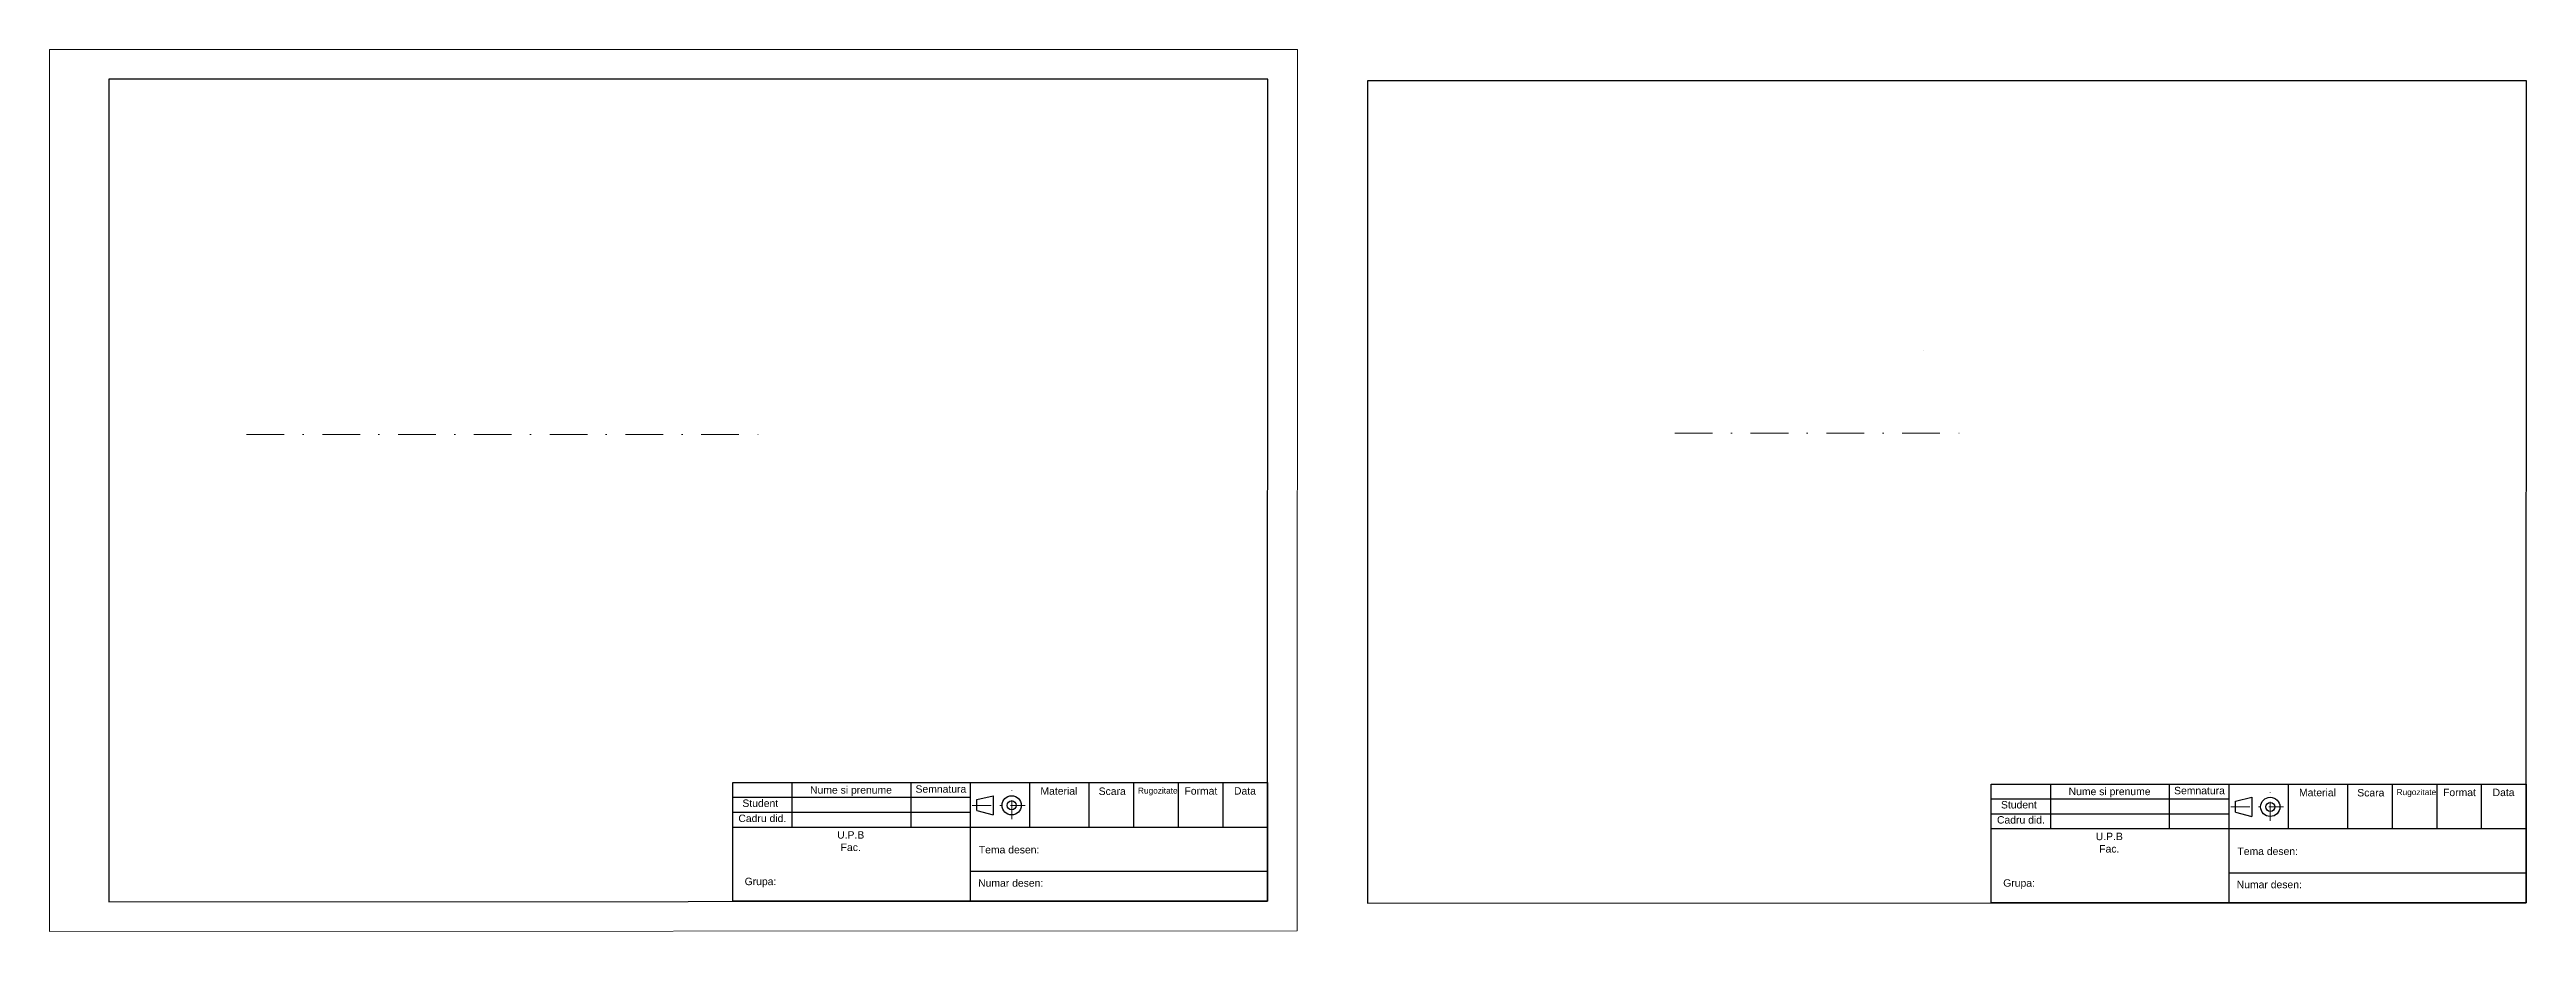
# Model space of a CAD drawing. Header units: millimetres. Extents: x 0 to 834, y 0 to 297.
import ezdxf

# ---------------------------------------------------------------- set-up
doc = ezdxf.new("R2010")
doc.units = ezdxf.units.MM
doc.linetypes.add('DASHDOT', pattern=[25.4, 12.7, -6.35, 0, -6.35])
doc.linetypes.add('DASHDOT2', pattern=[12.7, 6.35, -3.175, 0, -3.175])
for name, color, linetype, lineweight in [('AXE', 1, 'DASHDOT', 5), ('Chenar', 250, 'Continuous', 30), ('Chenar-ext', 6, 'Continuous', 5), ('indicator', 250, 'Continuous', 30), ('muchii subtiri', 250, 'Continuous', 15)]:
    doc.layers.add(name, color=color, linetype=linetype, lineweight=lineweight)
doc.styles.get("Standard").update_dxf_attribs({"font": 'arial.ttf'})

msp = doc.modelspace()

# ---------------------------------------------------------------- linework, layer by layer
at = {"layer": 'AXE'}
for p, q in [((66.31, 167.4), (240.68, 167.4)), ((546.96, 167.84), (644.88, 167.84))]:
    msp.add_line(p, q, dxfattribs=at)
at = {"layer": 'Chenar', "linetype": 'Continuous'}
for p, q in [((410, 297), (410, 297)), ((20, 287), (20, 10.01)), ((410, 287), (20, 287)), ((409.91, 10.18), (410, 287)), ((420, 287), (420, 287)), ((833.55, 286.49), (443.55, 286.49)), ((443.55, 286.49), (443.55, 9.5)), ((833.46, 9.66), (833.55, 286.49)), ((229.91, 10.18), (229.91, 50.18)), ((229.91, 50.18), (409.91, 50.18)), ((249.91, 35.18), (249.91, 50.18)), ((289.91, 35.18), (289.91, 50.18)), ((309.91, 10.18), (309.91, 50.18)), ((329.91, 35.18), (329.91, 50.18)), ((349.91, 35.18), (349.91, 50.18)), ((364.91, 35.18), (364.91, 50.18)), ((379.91, 35.18), (379.91, 50.18)), ((394.91, 35.18), (394.91, 50.18)), ((409.91, 50.18), (409.91, 10.18)), ((229.91, 45.18), (309.91, 45.18)), ((653.46, 9.66), (653.46, 49.66)), ((653.46, 49.66), (833.46, 49.66)), ((653.46, 44.66), (733.46, 44.66)), ((673.46, 34.66), (673.46, 49.66)), ((713.46, 34.66), (713.46, 49.66)), ((733.46, 9.66), (733.46, 49.66)), ((753.46, 34.66), (753.46, 49.66)), ((773.46, 34.66), (773.46, 49.66)), ((788.46, 34.66), (788.46, 49.66)), ((803.46, 34.66), (803.46, 49.66)), ((818.46, 34.66), (818.46, 49.66)), ((833.46, 49.66), (833.46, 9.66)), ((229.91, 40.18), (309.91, 40.18)), ((229.91, 35.18), (409.91, 35.18)), ((653.46, 39.66), (733.46, 39.66)), ((653.46, 34.66), (833.46, 34.66)), ((409.91, 20.18), (309.91, 20.18)), ((833.46, 19.66), (733.46, 19.66)), ((0, 10), (0, 10)), ((20, 10.01), (409.91, 10.18)), ((409.91, 10.18), (229.91, 10.18)), ((443.55, 9.5), (833.46, 9.66)), ((833.46, 9.66), (653.46, 9.66)), ((20, 0.01), (20, 0))]:
    msp.add_line(p, q, dxfattribs=at)
at = {"layer": 'Chenar-ext', "linetype": 'Continuous'}
for p, q in [((420, 297), (0, 297)), ((0, 297), (0, 0)), ((419.91, 0.18), (420, 297)), ((0, 0), (419.91, 0.18))]:
    msp.add_line(p, q, dxfattribs=at)
at = {"layer": 'indicator', "linetype": 'Continuous'}
for p, q in [((229.91, 10.18), (229.91, 50.18)), ((229.91, 50.18), (409.91, 50.18)), ((309.91, 10.18), (309.91, 50.18)), ((409.91, 50.18), (409.91, 10.18)), ((312.08, 44.42), (317.56, 45.72)), ((312.08, 40.73), (312.08, 44.42)), ((317.56, 45.72), (317.56, 39.24)), ((653.46, 9.66), (653.46, 49.66)), ((653.46, 49.66), (833.46, 49.66)), ((733.46, 9.66), (733.46, 49.66)), ((735.63, 43.91), (741.11, 45.2)), ((735.63, 40.22), (735.63, 43.91)), ((741.11, 45.2), (741.11, 38.72)), ((833.46, 49.66), (833.46, 9.66)), ((229.91, 35.18), (409.91, 35.18)), ((312.08, 40.73), (317.56, 39.24)), ((653.46, 34.66), (833.46, 34.66)), ((735.63, 40.22), (741.11, 38.72)), ((409.91, 20.18), (309.91, 20.18)), ((833.46, 19.66), (733.46, 19.66)), ((409.91, 10.18), (229.91, 10.18)), ((833.46, 9.66), (653.46, 9.66))]:
    msp.add_line(p, q, dxfattribs=at)
at = {"layer": 'indicator', "linetype": 'Continuous', "lineweight": 20}
for p, q in [((249.91, 35.18), (249.91, 50.18)), ((289.91, 35.18), (289.91, 50.18)), ((329.91, 35.18), (329.91, 50.18)), ((349.91, 35.18), (349.91, 50.18)), ((364.91, 35.18), (364.91, 50.18)), ((379.91, 35.18), (379.91, 50.18)), ((394.91, 35.18), (394.91, 50.18)), ((229.91, 45.18), (309.91, 45.18)), ((653.46, 44.66), (733.46, 44.66)), ((673.46, 34.66), (673.46, 49.66)), ((713.46, 34.66), (713.46, 49.66)), ((753.46, 34.66), (753.46, 49.66)), ((773.46, 34.66), (773.46, 49.66)), ((788.46, 34.66), (788.46, 49.66)), ((803.46, 34.66), (803.46, 49.66)), ((818.46, 34.66), (818.46, 49.66)), ((229.91, 40.18), (309.91, 40.18)), ((653.46, 39.66), (733.46, 39.66))]:
    msp.add_line(p, q, dxfattribs=at)
at = {"layer": 'indicator', "color": 1, "linetype": 'DASHDOT2', "lineweight": 5}
for p, q in [((310.54, 42.48), (328.27, 42.48)), ((323.78, 37.84), (323.78, 48.45)), ((734.09, 41.96), (751.82, 41.96)), ((747.33, 37.32), (747.33, 47.94))]:
    msp.add_line(p, q, dxfattribs=at)
at = {"layer": 'indicator', "linetype": 'Continuous'}
for centre, radius in [((323.78, 42.48), 3.24), ((323.78, 42.48), 1.51), ((747.33, 41.96), 3.24), ((747.33, 41.96), 1.51)]:
    msp.add_circle(centre, radius, dxfattribs=at)
at = {"layer": 'muchii subtiri', "linetype": 'Continuous'}
msp.add_line((630.58, 195.6), (630.58, 195.6), dxfattribs=at)

# ---------------------------------------------------------------- texts
at = {"layer": 'indicator', "linetype": 'Continuous', "char_height": 2.5, "attachment_point": 2}
for insert in [(239.18, 44.45), (662.73, 43.93)]:
    msp.add_mtext('Student', dxfattribs=dict(at, insert=insert))
at = {"layer": 'indicator', "linetype": 'Continuous'}
for s, width, insert, char_height, attachment_point in [('Nume si prenume', 34.4883, (255.93, 48.92), 2.5, 1), ('Semnatura', 18.4711, (291.42, 49.23), 2.5, 1), ('Material', 17.5018, (333.46, 48.55), 2.5, 1), ('Scara', 20, (353.06, 48.49), 2.5, 1), ('Rugozitate', 12.5661, (366.27, 48.44), 2, 1), ('Format', 12.8186, (381.92, 48.6), 2.5, 1), ('Data', 11.1262, (398.6, 48.6), 2.5, 1), ('Nume si prenume', 34.4883, (679.48, 48.41), 2.5, 1), ('Semnatura', 18.4711, (714.97, 48.71), 2.5, 1), ('Material', 17.5018, (757.01, 48.04), 2.5, 1), ('Scara', 20, (776.61, 47.98), 2.5, 1), ('Rugozitate', 12.5661, (789.82, 47.93), 2, 1), ('Format', 12.8186, (805.47, 48.09), 2.5, 1), ('Data', 11.1262, (822.15, 48.09), 2.5, 1), ('Cadru did.', 17.5446, (231.81, 39.36), 2.5, 1), ('\\pxqc;U.P.B\\PFac.', 23.2509, (257.99, 27.07), 2.5, 7), ('Cadru did.', 17.5446, (655.36, 38.85), 2.5, 1), ('Tema desen:', 29.544, (312.73, 28.79), 2.5, 1), ('\\pxqc;U.P.B\\PFac.', 23.2509, (681.54, 26.56), 2.5, 7), ('Tema desen:', 29.544, (736.28, 28.28), 2.5, 1), ('Grupa:', 15.0818, (233.91, 18.11), 2.5, 1), ('Numar desen:', 33.3018, (312.49, 17.58), 2.5, 1), ('Grupa:', 15.0818, (657.46, 17.59), 2.5, 1), ('Numar desen:', 33.3018, (736.04, 17.07), 2.5, 1)]:
    msp.add_mtext_dynamic_manual_height_columns(s, width=width, gutter_width=12.5, heights=[0], dxfattribs=dict(at, insert=insert, char_height=char_height, attachment_point=attachment_point))

doc.saveas('drawing.dxf')
